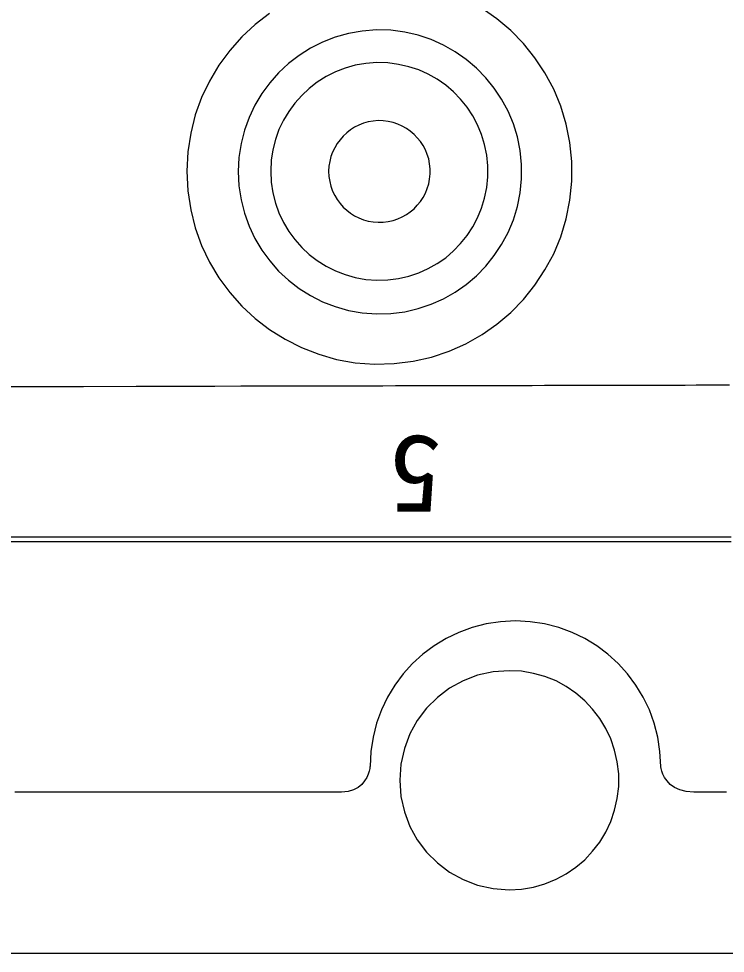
# Model space of a CAD drawing. Units: millimetres on the paper. Extents: x -139 to 141, y -98 to 91.
# Drawn here: x -1.62 to 2.91, y 60.87 to 66.87 of the extents above; entities that cross this region are included whole.
import ezdxf
from ezdxf.enums import TextEntityAlignment as Align

# ---------------------------------------------------------------- set-up
doc = ezdxf.new("R2010")
doc.units = ezdxf.units.MM
doc.layers.add('0-1_外形線', color=4, linetype='Continuous')
doc.styles.add('ＭＳ ゴシック', font='')
doc.styles.get('ＭＳ ゴシック').set_extended_font_data('MS Gothic')

msp = doc.modelspace()

# ---------------------------------------------------------------- linework, layer by layer
at = {"layer": '0-1_外形線'}
msp.add_line((-35.379, 60.871), (39.3, 60.871), dxfattribs=at)
for points in [[(-0.011, 66.904), (-0.103, 66.833), (-0.189, 66.753), (-0.266, 66.666), (-0.336, 66.571), (-0.396, 66.47), (-0.446, 66.364), (-0.487, 66.252), (-0.516, 66.135), (-0.534, 66.015), (-0.541, 65.891)], [(1.693, 66.619), (1.619, 66.71), (1.538, 66.794), (1.449, 66.869), (1.353, 66.936)], [(1.432, 66.424), (1.378, 66.491), (1.318, 66.553), (1.252, 66.609), (1.181, 66.658), (1.106, 66.701), (1.027, 66.737), (0.943, 66.764), (0.857, 66.784), (0.767, 66.796), (0.675, 66.798), (0.585, 66.791), (0.497, 66.775), (0.411, 66.751), (0.33, 66.72), (0.252, 66.68), (0.179, 66.634), (0.111, 66.582), (0.048, 66.523), (-0.009, 66.459), (-0.06, 66.389), (-0.105, 66.315), (-0.142, 66.236), (-0.172, 66.154), (-0.193, 66.069), (-0.207, 65.98), (-0.211, 65.889)], [(-0.541, 65.891), (-0.534, 65.766), (-0.516, 65.644), (-0.487, 65.527), (-0.446, 65.415), (-0.396, 65.308), (-0.336, 65.207), (-0.266, 65.112), (-0.189, 65.025), (-0.103, 64.945), (-0.011, 64.874), (0.089, 64.812), (0.194, 64.759), (0.305, 64.716), (0.42, 64.683), (0.54, 64.662), (0.664, 64.653), (0.789, 64.656), (0.911, 64.671), (1.029, 64.698), (1.142, 64.736), (1.25, 64.784), (1.353, 64.842), (1.449, 64.909), (1.538, 64.984), (1.619, 65.068), (1.693, 65.159), (1.757, 65.257), (1.813, 65.361), (1.858, 65.47), (1.893, 65.585), (1.917, 65.705), (1.929, 65.828), (1.929, 65.953), (1.917, 66.075), (1.893, 66.194), (1.858, 66.308), (1.813, 66.418), (1.757, 66.522), (1.693, 66.619)], [(1.257, 66.302), (1.216, 66.353), (1.17, 66.4), (1.12, 66.443), (1.066, 66.481), (1.008, 66.514), (0.947, 66.541), (0.883, 66.562), (0.817, 66.577), (0.748, 66.586), (0.678, 66.588), (0.608, 66.583), (0.54, 66.571), (0.474, 66.552), (0.412, 66.528), (0.352, 66.498), (0.296, 66.463), (0.244, 66.422), (0.196, 66.377), (0.152, 66.328), (0.113, 66.275), (0.079, 66.218), (0.05, 66.158), (0.027, 66.095), (0.011, 66.029), (0, 65.961), (-0.003, 65.891)], [(-0.211, 65.889), (-0.207, 65.797), (-0.193, 65.708), (-0.172, 65.621), (-0.142, 65.538), (-0.105, 65.459), (-0.06, 65.385), (-0.009, 65.315), (0.048, 65.25), (0.111, 65.191), (0.179, 65.139), (0.252, 65.093), (0.33, 65.053), (0.411, 65.022), (0.497, 64.998), (0.585, 64.982), (0.675, 64.975), (0.767, 64.978), (0.857, 64.989), (0.943, 65.009), (1.027, 65.037), (1.106, 65.072), (1.181, 65.115), (1.252, 65.164), (1.318, 65.22), (1.378, 65.282), (1.432, 65.349), (1.479, 65.421), (1.52, 65.498), (1.554, 65.579), (1.58, 65.664), (1.597, 65.752), (1.606, 65.843), (1.606, 65.935), (1.597, 66.025), (1.58, 66.112), (1.554, 66.196), (1.52, 66.276), (1.479, 66.353), (1.432, 66.424)], [(-0.003, 65.891), (0, 65.821), (0.011, 65.752), (0.027, 65.686), (0.05, 65.623), (0.079, 65.562), (0.113, 65.505), (0.152, 65.452), (0.196, 65.402), (0.244, 65.357), (0.296, 65.317), (0.352, 65.281), (0.412, 65.251), (0.474, 65.227), (0.54, 65.209), (0.608, 65.197), (0.678, 65.192), (0.748, 65.193), (0.817, 65.202), (0.883, 65.217), (0.947, 65.239), (1.008, 65.266), (1.066, 65.298), (1.12, 65.336), (1.17, 65.379), (1.216, 65.426), (1.257, 65.478), (1.294, 65.533), (1.325, 65.592), (1.35, 65.654), (1.37, 65.719), (1.384, 65.786), (1.391, 65.856), (1.391, 65.926), (1.384, 65.995), (1.37, 66.062), (1.35, 66.126), (1.325, 66.188), (1.294, 66.247), (1.257, 66.302)], [(0.958, 66.081), (0.938, 66.105), (0.917, 66.127), (0.893, 66.147), (0.868, 66.165), (0.841, 66.181), (0.812, 66.193), (0.783, 66.204), (0.751, 66.211), (0.719, 66.215), (0.686, 66.216), (0.654, 66.213), (0.623, 66.208), (0.592, 66.199), (0.563, 66.187), (0.535, 66.173), (0.509, 66.157), (0.485, 66.138), (0.462, 66.116), (0.442, 66.093), (0.423, 66.068), (0.408, 66.042), (0.394, 66.014), (0.383, 65.985), (0.376, 65.954), (0.371, 65.923), (0.369, 65.891)], [(0.369, 65.891), (0.371, 65.858), (0.376, 65.825), (0.383, 65.794), (0.394, 65.764), (0.408, 65.736), (0.423, 65.709), (0.442, 65.684), (0.462, 65.661), (0.485, 65.64), (0.509, 65.621), (0.535, 65.605), (0.563, 65.591), (0.592, 65.58), (0.623, 65.571), (0.654, 65.566), (0.686, 65.563), (0.719, 65.564), (0.751, 65.568), (0.783, 65.575), (0.812, 65.585), (0.841, 65.598), (0.868, 65.613), (0.893, 65.631), (0.917, 65.65), (0.938, 65.673), (0.958, 65.697), (0.975, 65.723), (0.99, 65.75), (1.002, 65.779), (1.011, 65.81), (1.017, 65.841), (1.02, 65.874), (1.02, 65.907), (1.017, 65.939), (1.011, 65.97), (1.002, 65.999), (0.99, 66.028), (0.975, 66.055), (0.958, 66.081)], [(-1.709, 64.509), (-1.541, 64.51), (-1.204, 64.51), (-0.866, 64.511), (-0.698, 64.512), (-0.53, 64.512), (-0.362, 64.512), (-0.194, 64.513), (-0.027, 64.513), (0.139, 64.513), (0.305, 64.514), (0.387, 64.514), (0.47, 64.514), (0.552, 64.514), (0.634, 64.514), (0.716, 64.514), (0.797, 64.515), (0.879, 64.515), (0.96, 64.515), (1.04, 64.515), (1.121, 64.515), (1.201, 64.515), (1.281, 64.516), (1.36, 64.516), (1.44, 64.516), (1.519, 64.516)], [(1.519, 64.516), (1.597, 64.516), (1.675, 64.516), (1.753, 64.517), (1.831, 64.517), (1.908, 64.517), (1.985, 64.517), (2.061, 64.517), (2.137, 64.517), (2.212, 64.518), (2.287, 64.518), (2.362, 64.518), (2.436, 64.518), (2.51, 64.518), (2.583, 64.518), (2.656, 64.518), (2.728, 64.519), (2.8, 64.519), (2.871, 64.519), (2.942, 64.519)], [(0.078, 63.542), (-0.081, 63.542), (-0.24, 63.542), (-0.4, 63.542), (-0.56, 63.542), (-0.721, 63.542), (-0.881, 63.542), (-1.203, 63.542), (-1.525, 63.542), (-1.686, 63.542)], [(2.952, 63.542), (2.886, 63.542), (2.82, 63.542), (2.753, 63.542), (2.685, 63.542), (2.617, 63.542), (2.549, 63.542), (2.48, 63.542), (2.41, 63.542), (2.341, 63.542), (2.27, 63.542), (2.199, 63.542), (2.128, 63.542), (2.057, 63.542), (1.985, 63.542), (1.912, 63.542), (1.839, 63.542), (1.766, 63.542), (1.692, 63.542), (1.618, 63.542), (1.544, 63.542), (1.47, 63.542), (1.395, 63.542), (1.319, 63.542), (1.244, 63.542), (1.168, 63.542), (1.091, 63.542), (1.015, 63.542), (0.938, 63.542), (0.861, 63.542), (0.784, 63.542), (0.706, 63.542), (0.628, 63.542), (0.55, 63.542), (0.472, 63.542), (0.394, 63.542), (0.236, 63.542), (0.078, 63.542)], [(0.078, 63.513), (-0.081, 63.513), (-0.24, 63.513), (-0.4, 63.513), (-0.56, 63.513), (-0.721, 63.513), (-0.881, 63.513), (-1.203, 63.513), (-1.525, 63.513), (-1.686, 63.513)], [(2.952, 63.513), (2.886, 63.513), (2.82, 63.513), (2.753, 63.513), (2.685, 63.513), (2.617, 63.513), (2.549, 63.513), (2.48, 63.513), (2.41, 63.513), (2.341, 63.513), (2.27, 63.513), (2.199, 63.513), (2.128, 63.513), (2.057, 63.513), (1.985, 63.513), (1.912, 63.513), (1.839, 63.513), (1.766, 63.513), (1.692, 63.513), (1.618, 63.513), (1.544, 63.513), (1.47, 63.513), (1.395, 63.513), (1.319, 63.513), (1.244, 63.513), (1.168, 63.513), (1.091, 63.513), (1.015, 63.513), (0.938, 63.513), (0.861, 63.513), (0.784, 63.513), (0.706, 63.513), (0.628, 63.513), (0.55, 63.513), (0.472, 63.513), (0.394, 63.513), (0.236, 63.513), (0.078, 63.513)], [(2.5, 62.071), (2.495, 62.166), (2.481, 62.259), (2.458, 62.348), (2.427, 62.434), (2.388, 62.516), (2.341, 62.592), (2.287, 62.664), (2.227, 62.731), (2.161, 62.791), (2.089, 62.844), (2.012, 62.891), (1.931, 62.93), (1.845, 62.962), (1.755, 62.985), (1.663, 62.999), (1.567, 63.004), (1.472, 62.999), (1.38, 62.985), (1.29, 62.962), (1.204, 62.93), (1.123, 62.891), (1.046, 62.844), (0.974, 62.791), (0.908, 62.731), (0.848, 62.664), (0.794, 62.592), (0.747, 62.516), (0.708, 62.434), (0.677, 62.348), (0.654, 62.259), (0.64, 62.166), (0.635, 62.071)], [(1.528, 62.685), (1.424, 62.678), (1.325, 62.656), (1.232, 62.62), (1.145, 62.572), (1.067, 62.513), (0.997, 62.444), (0.938, 62.365), (0.89, 62.279), (0.855, 62.185), (0.832, 62.086), (0.825, 61.982)], [(1.528, 61.279), (1.607, 61.283), (1.684, 61.296), (1.757, 61.317), (1.828, 61.346), (1.894, 61.381), (1.955, 61.424), (2.012, 61.472), (2.063, 61.526), (2.109, 61.585), (2.147, 61.649), (2.18, 61.717), (2.204, 61.789), (2.221, 61.864), (2.23, 61.942), (2.23, 62.022), (2.221, 62.1), (2.204, 62.175), (2.18, 62.247), (2.147, 62.315), (2.109, 62.379), (2.063, 62.438), (2.012, 62.492), (1.955, 62.541), (1.894, 62.583), (1.828, 62.619), (1.757, 62.647), (1.684, 62.668), (1.607, 62.681), (1.528, 62.685)], [(0.635, 62.071), (0.634, 62.067), (0.633, 62.057), (0.629, 62.041), (0.622, 62.021), (0.613, 61.999), (0.599, 61.977), (0.581, 61.955), (0.558, 61.936), (0.529, 61.92), (0.494, 61.909), (0.452, 61.905)], [(2.712, 61.905), (2.663, 61.909), (2.622, 61.92), (2.588, 61.936), (2.561, 61.955), (2.541, 61.977), (2.525, 61.999), (2.514, 62.021), (2.507, 62.041), (2.503, 62.057), (2.501, 62.067), (2.5, 62.071)], [(0.825, 61.982), (0.832, 61.878), (0.855, 61.779), (0.89, 61.686), (0.938, 61.599), (0.997, 61.521), (1.067, 61.451), (1.145, 61.392), (1.232, 61.344), (1.325, 61.309), (1.424, 61.287), (1.528, 61.279)], [(-0.806, 61.905), (-0.827, 61.905), (-0.848, 61.905), (-0.869, 61.905), (-0.89, 61.905), (-0.911, 61.905), (-0.933, 61.905), (-0.954, 61.905), (-0.976, 61.905), (-0.998, 61.905), (-1.02, 61.905), (-1.042, 61.905), (-1.065, 61.905), (-1.087, 61.905), (-1.11, 61.905), (-1.133, 61.905), (-1.156, 61.905), (-1.179, 61.905), (-1.202, 61.905), (-1.225, 61.905), (-1.249, 61.905), (-1.273, 61.905), (-1.296, 61.905), (-1.32, 61.905), (-1.344, 61.905), (-1.369, 61.905), (-1.393, 61.905), (-1.418, 61.905), (-1.442, 61.905), (-1.467, 61.905), (-1.492, 61.905), (-1.517, 61.905), (-1.543, 61.905), (-1.568, 61.905), (-1.594, 61.905), (-1.619, 61.905), (-1.645, 61.905)], [(-0.122, 61.905), (-0.137, 61.905), (-0.151, 61.905), (-0.166, 61.905), (-0.181, 61.905), (-0.196, 61.905), (-0.212, 61.905), (-0.227, 61.905), (-0.243, 61.905), (-0.258, 61.905), (-0.274, 61.905), (-0.29, 61.905), (-0.307, 61.905), (-0.323, 61.905), (-0.34, 61.905), (-0.356, 61.905), (-0.373, 61.905), (-0.39, 61.905), (-0.408, 61.905), (-0.425, 61.905), (-0.442, 61.905), (-0.46, 61.905), (-0.478, 61.905), (-0.496, 61.905), (-0.514, 61.905), (-0.533, 61.905), (-0.551, 61.905), (-0.57, 61.905), (-0.589, 61.905), (-0.608, 61.905), (-0.627, 61.905), (-0.646, 61.905), (-0.666, 61.905), (-0.685, 61.905), (-0.705, 61.905), (-0.725, 61.905), (-0.745, 61.905), (-0.765, 61.905), (-0.786, 61.905), (-0.806, 61.905)], [(0.305, 61.905), (0.297, 61.905), (0.289, 61.905), (0.281, 61.905), (0.273, 61.905), (0.265, 61.905), (0.257, 61.905), (0.248, 61.905), (0.239, 61.905), (0.23, 61.905), (0.221, 61.905), (0.212, 61.905), (0.202, 61.905), (0.192, 61.905), (0.182, 61.905), (0.172, 61.905), (0.162, 61.905), (0.152, 61.905), (0.141, 61.905), (0.13, 61.905), (0.119, 61.905), (0.108, 61.905), (0.097, 61.905), (0.085, 61.905), (0.073, 61.905), (0.062, 61.905), (0.05, 61.905), (0.037, 61.905), (0.025, 61.905), (0.012, 61.905), (0, 61.905), (-0.013, 61.905), (-0.026, 61.905), (-0.039, 61.905), (-0.053, 61.905), (-0.066, 61.905), (-0.08, 61.905), (-0.094, 61.905), (-0.108, 61.905), (-0.122, 61.905)], [(0.452, 61.905), (0.452, 61.905), (0.452, 61.905), (0.451, 61.905), (0.451, 61.905), (0.45, 61.905), (0.449, 61.905), (0.447, 61.905), (0.446, 61.905), (0.444, 61.905), (0.442, 61.905), (0.44, 61.905), (0.438, 61.905), (0.436, 61.905), (0.433, 61.905), (0.43, 61.905), (0.427, 61.905), (0.424, 61.905), (0.42, 61.905), (0.417, 61.905), (0.413, 61.905), (0.409, 61.905), (0.405, 61.905), (0.4, 61.905), (0.396, 61.905), (0.391, 61.905), (0.386, 61.905), (0.381, 61.905), (0.376, 61.905), (0.37, 61.905), (0.364, 61.905), (0.359, 61.905), (0.352, 61.905), (0.346, 61.905), (0.34, 61.905), (0.333, 61.905), (0.326, 61.905), (0.319, 61.905), (0.312, 61.905), (0.305, 61.905)], [(2.753, 61.905), (2.749, 61.905), (2.745, 61.905), (2.741, 61.905), (2.738, 61.905), (2.735, 61.905), (2.732, 61.905), (2.729, 61.905), (2.727, 61.905), (2.725, 61.905), (2.722, 61.905), (2.721, 61.905), (2.719, 61.905), (2.717, 61.905), (2.716, 61.905), (2.715, 61.905), (2.714, 61.905), (2.713, 61.905), (2.713, 61.905), (2.712, 61.905), (2.712, 61.905)], [(2.921, 61.905), (2.912, 61.905), (2.904, 61.905), (2.895, 61.905), (2.887, 61.905), (2.879, 61.905), (2.871, 61.905), (2.863, 61.905), (2.856, 61.905), (2.848, 61.905), (2.841, 61.905), (2.834, 61.905), (2.827, 61.905), (2.821, 61.905), (2.814, 61.905), (2.808, 61.905), (2.802, 61.905), (2.796, 61.905), (2.791, 61.905), (2.785, 61.905), (2.78, 61.905), (2.775, 61.905), (2.77, 61.905), (2.765, 61.905), (2.761, 61.905), (2.757, 61.905), (2.753, 61.905)]]:
    msp.add_lwpolyline(points, dxfattribs=at)

# ---------------------------------------------------------------- texts
at = {"layer": '0-1_外形線', "style": 'ＭＳ ゴシック'}
msp.add_text('5', height=0.501, rotation=180, dxfattribs=at).set_placement((1.095, 64.342), align=Align.BOTTOM_LEFT)

doc.saveas('drawing.dxf')
